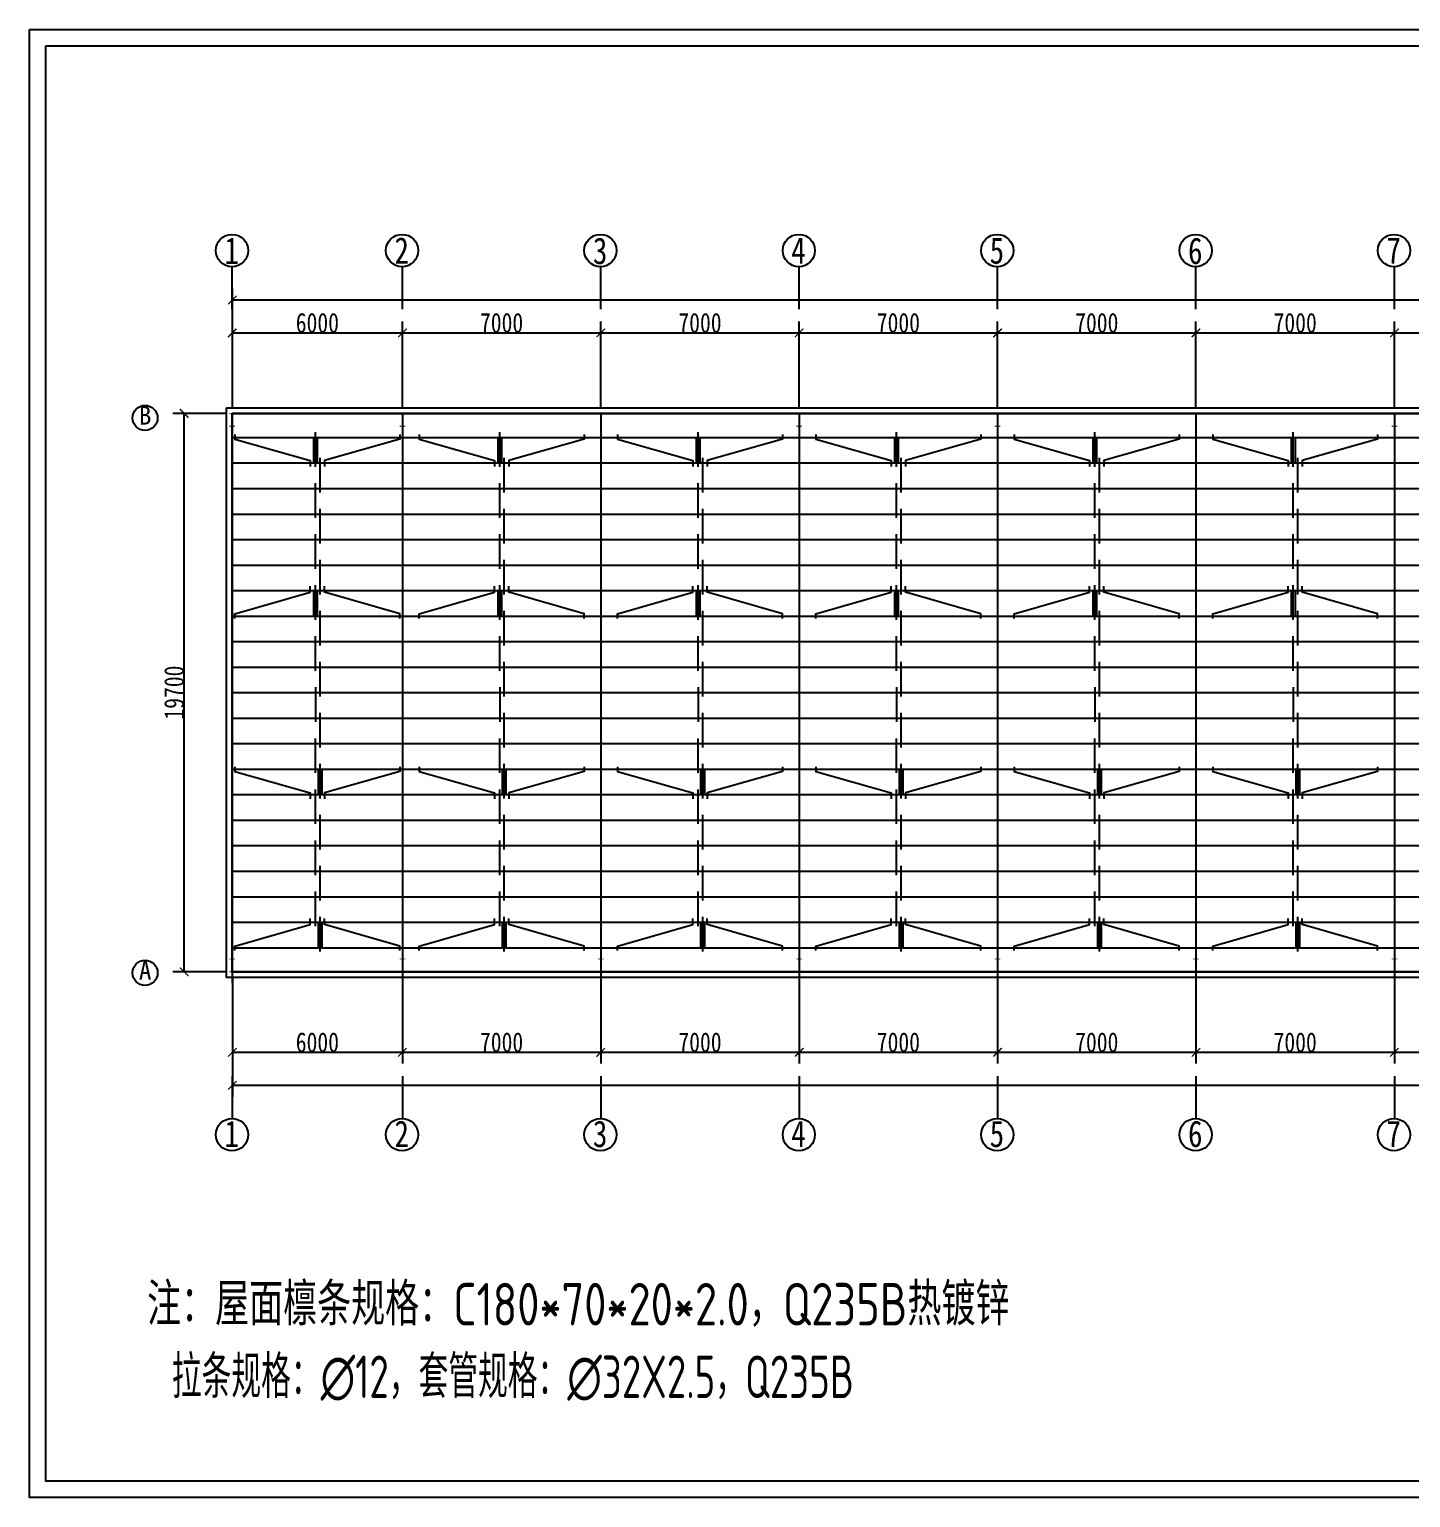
# Model space of a CAD drawing. Header units: millimetres. Extents: x 92079 to 624077, y -488988 to -181668.
# Drawn here: x 149304 to 198040, y -373326 to -321530 of the extents above; entities that cross this region are included whole.
import ezdxf
from ezdxf.enums import TextEntityAlignment as Align

# ---------------------------------------------------------------- set-up
doc = ezdxf.new("R2010")
doc.units = ezdxf.units.MM
doc.header["$PDMODE"] = 1
doc.layers.add('PUB_TEXT', color=7, linetype='Continuous')
doc.layers.add('粗线', color=7, linetype='Continuous')
doc.styles.add('H1', font='')
doc.styles.add('STYLE1', font='', dxfattribs={"width": 0.8})
doc.styles.add('TSSD_Dimension', font='Tssdeng.shx', dxfattribs={"width": 0.7, "bigfont": 'hztxt.shx'})
doc.styles.add('仿宋', font='', dxfattribs={"width": 0.8})
doc.styles.get('H1').set_extended_font_data('SimSun')
doc.styles.get('STYLE1').set_extended_font_data('SimSun')
doc.styles.get('仿宋').set_extended_font_data('FangSong_GB2312')
doc.dimstyles.new('副本 ISO-25', dxfattribs={"dimtxt": 250, "dimasz": 400, "dimexe": 400, "dimexo": 200, "dimgap": 0.3, "dimtad": 1, "dimtoh": 1, "dimdec": 0, "dimtxsty": '仿宋', "dimblk": 'ARCHTICK', "dimcen": 25, "dimaunit": 1, "dimadec": 3, "dimazin": 0, "dimtfac": 1, "dimtdec": 0, "dimtmove": 0, "dimatfit": 3, "dimldrblk": 'ARCHTICK', "dimfxl": 1, "dimarcsym": 0})

# ---------------------------------------------------------------- blocks, each defined once
blk = doc.blocks.new('_ArchTick')
at = {"color": 0, "linetype": 'ByBlock', "const_width": 0.15}
blk.add_lwpolyline([(-0.5, -0.5), (0.5, 0.5)], dxfattribs=at)
blk = doc.blocks.new('*D98')
at = {"layer": 'Defpoints', "color": 0}
for p in [(156466, -354776), (162466, -354776), (162466, -357616)]:
    blk.add_point(p, dxfattribs=at)
at = {"layer": '粗线', "color": 0, "lineweight": -2}
for p, q in [((156466, -354976), (156466, -358016)), ((162466, -354976), (162466, -358016)), ((156466, -357616), (162466, -357616))]:
    blk.add_line(p, q, dxfattribs=at)
at = {"layer": '粗线', "color": 0, "lineweight": -2, "xscale": 300, "yscale": 300, "zscale": 300, "rotation": 180}
blk.add_blockref('_ArchTick', (156466, -357616), dxfattribs=at)
at = {"layer": '粗线', "color": 0, "lineweight": -2, "xscale": 300, "yscale": 300, "zscale": 300}
blk.add_blockref('_ArchTick', (162466, -357616), dxfattribs=at)
at = {"layer": '粗线', "color": 0, "insert": (159466, -357266), "char_height": 700, "attachment_point": 5, "style": '仿宋'}
blk.add_mtext('6000', dxfattribs=at)
blk = doc.blocks.new('*D99')
at = {"layer": 'Defpoints', "color": 0}
for p in [(162466, -354776), (169466, -354776), (169466, -357616)]:
    blk.add_point(p, dxfattribs=at)
at = {"layer": '粗线', "color": 0, "lineweight": -2}
for p, q in [((162466, -354976), (162466, -358016)), ((169466, -354976), (169466, -358016)), ((162466, -357616), (169466, -357616))]:
    blk.add_line(p, q, dxfattribs=at)
at = {"layer": '粗线', "color": 0, "lineweight": -2, "xscale": 300, "yscale": 300, "zscale": 300, "rotation": 180}
blk.add_blockref('_ArchTick', (162466, -357616), dxfattribs=at)
at = {"layer": '粗线', "color": 0, "lineweight": -2, "xscale": 300, "yscale": 300, "zscale": 300}
blk.add_blockref('_ArchTick', (169466, -357616), dxfattribs=at)
at = {"layer": '粗线', "color": 0, "insert": (165966, -357266), "char_height": 700, "attachment_point": 5, "style": '仿宋'}
blk.add_mtext('7000', dxfattribs=at)
blk = doc.blocks.new('*D100')
at = {"layer": 'Defpoints', "color": 0}
for p in [(169466, -354776), (176466, -354776), (176466, -357616)]:
    blk.add_point(p, dxfattribs=at)
at = {"layer": '粗线', "color": 0, "lineweight": -2}
for p, q in [((169466, -354976), (169466, -358016)), ((176466, -354976), (176466, -358016)), ((169466, -357616), (176466, -357616))]:
    blk.add_line(p, q, dxfattribs=at)
at = {"layer": '粗线', "color": 0, "lineweight": -2, "xscale": 300, "yscale": 300, "zscale": 300, "rotation": 180}
blk.add_blockref('_ArchTick', (169466, -357616), dxfattribs=at)
at = {"layer": '粗线', "color": 0, "lineweight": -2, "xscale": 300, "yscale": 300, "zscale": 300}
blk.add_blockref('_ArchTick', (176466, -357616), dxfattribs=at)
at = {"layer": '粗线', "color": 0, "insert": (172966, -357266), "char_height": 700, "attachment_point": 5, "style": '仿宋'}
blk.add_mtext('7000', dxfattribs=at)
blk = doc.blocks.new('*D101')
at = {"layer": 'Defpoints', "color": 0}
for p in [(176466, -354776), (183466, -354776), (183466, -357616)]:
    blk.add_point(p, dxfattribs=at)
at = {"layer": '粗线', "color": 0, "lineweight": -2}
for p, q in [((176466, -354976), (176466, -358016)), ((183466, -354976), (183466, -358016)), ((176466, -357616), (183466, -357616))]:
    blk.add_line(p, q, dxfattribs=at)
at = {"layer": '粗线', "color": 0, "lineweight": -2, "xscale": 300, "yscale": 300, "zscale": 300, "rotation": 180}
blk.add_blockref('_ArchTick', (176466, -357616), dxfattribs=at)
at = {"layer": '粗线', "color": 0, "lineweight": -2, "xscale": 300, "yscale": 300, "zscale": 300}
blk.add_blockref('_ArchTick', (183466, -357616), dxfattribs=at)
at = {"layer": '粗线', "color": 0, "insert": (179966, -357266), "char_height": 700, "attachment_point": 5, "style": '仿宋'}
blk.add_mtext('7000', dxfattribs=at)
blk = doc.blocks.new('*D102')
at = {"layer": 'Defpoints', "color": 0}
for p in [(183466, -354776), (190466, -354776), (190466, -357616)]:
    blk.add_point(p, dxfattribs=at)
at = {"layer": '粗线', "color": 0, "lineweight": -2}
for p, q in [((183466, -354976), (183466, -358016)), ((190466, -354976), (190466, -358016)), ((183466, -357616), (190466, -357616))]:
    blk.add_line(p, q, dxfattribs=at)
at = {"layer": '粗线', "color": 0, "lineweight": -2, "xscale": 300, "yscale": 300, "zscale": 300, "rotation": 180}
blk.add_blockref('_ArchTick', (183466, -357616), dxfattribs=at)
at = {"layer": '粗线', "color": 0, "lineweight": -2, "xscale": 300, "yscale": 300, "zscale": 300}
blk.add_blockref('_ArchTick', (190466, -357616), dxfattribs=at)
at = {"layer": '粗线', "color": 0, "insert": (186966, -357266), "char_height": 700, "attachment_point": 5, "style": '仿宋'}
blk.add_mtext('7000', dxfattribs=at)
blk = doc.blocks.new('*D103')
at = {"layer": 'Defpoints', "color": 0}
for p in [(190466, -354776), (197466, -354776), (197466, -357616)]:
    blk.add_point(p, dxfattribs=at)
at = {"layer": '粗线', "color": 0, "lineweight": -2}
for p, q in [((190466, -354976), (190466, -358016)), ((197466, -354976), (197466, -358016)), ((190466, -357616), (197466, -357616))]:
    blk.add_line(p, q, dxfattribs=at)
at = {"layer": '粗线', "color": 0, "lineweight": -2, "xscale": 300, "yscale": 300, "zscale": 300, "rotation": 180}
blk.add_blockref('_ArchTick', (190466, -357616), dxfattribs=at)
at = {"layer": '粗线', "color": 0, "lineweight": -2, "xscale": 300, "yscale": 300, "zscale": 300}
blk.add_blockref('_ArchTick', (197466, -357616), dxfattribs=at)
at = {"layer": '粗线', "color": 0, "insert": (193966, -357266), "char_height": 700, "attachment_point": 5, "style": '仿宋'}
blk.add_mtext('7000', dxfattribs=at)
blk = doc.blocks.new('*D104')
at = {"layer": 'Defpoints', "color": 0}
for p in [(197466, -354776), (204466, -354776), (204466, -357616)]:
    blk.add_point(p, dxfattribs=at)
at = {"layer": '粗线', "color": 0, "lineweight": -2}
for p, q in [((197466, -354976), (197466, -358016)), ((204466, -354976), (204466, -358016)), ((197466, -357616), (204466, -357616))]:
    blk.add_line(p, q, dxfattribs=at)
at = {"layer": '粗线', "color": 0, "lineweight": -2, "xscale": 300, "yscale": 300, "zscale": 300, "rotation": 180}
blk.add_blockref('_ArchTick', (197466, -357616), dxfattribs=at)
at = {"layer": '粗线', "color": 0, "lineweight": -2, "xscale": 300, "yscale": 300, "zscale": 300}
blk.add_blockref('_ArchTick', (204466, -357616), dxfattribs=at)
at = {"layer": '粗线', "color": 0, "insert": (200966, -357266), "char_height": 700, "attachment_point": 5, "style": '仿宋'}
blk.add_mtext('7000', dxfattribs=at)
blk = doc.blocks.new('*D118')
at = {"layer": 'Defpoints', "color": 0}
for p in [(156466, -354776), (292966, -354776), (292966, -358778)]:
    blk.add_point(p, dxfattribs=at)
at = {"layer": '粗线', "color": 0, "lineweight": -2}
for p, q in [((156466, -354976), (156466, -359178)), ((292966, -354976), (292966, -359178)), ((156466, -358778), (292966, -358778))]:
    blk.add_line(p, q, dxfattribs=at)
at = {"layer": '粗线', "color": 0, "lineweight": -2, "xscale": 300, "yscale": 300, "zscale": 300, "rotation": 180}
blk.add_blockref('_ArchTick', (156466, -358778), dxfattribs=at)
at = {"layer": '粗线', "color": 0, "lineweight": -2, "xscale": 300, "yscale": 300, "zscale": 300}
blk.add_blockref('_ArchTick', (292966, -358778), dxfattribs=at)
at = {"layer": '粗线', "color": 0, "insert": (224716, -358427), "char_height": 700, "attachment_point": 5, "style": '仿宋'}
blk.add_mtext('136500', dxfattribs=at)
blk = doc.blocks.new('*D119')
at = {"layer": 'Defpoints', "color": 0}
for p in [(162466, -332236), (156466, -335076), (162466, -335076)]:
    blk.add_point(p, dxfattribs=at)
at = {"layer": '粗线', "color": 0, "lineweight": -2}
for p, q in [((156466, -334876), (156466, -331836)), ((162466, -334876), (162466, -331836)), ((156466, -332236), (162466, -332236))]:
    blk.add_line(p, q, dxfattribs=at)
at = {"layer": '粗线', "color": 0, "lineweight": -2, "xscale": 300, "yscale": 300, "zscale": 300, "rotation": 180}
blk.add_blockref('_ArchTick', (156466, -332236), dxfattribs=at)
at = {"layer": '粗线', "color": 0, "lineweight": -2, "xscale": 300, "yscale": 300, "zscale": 300}
blk.add_blockref('_ArchTick', (162466, -332236), dxfattribs=at)
at = {"layer": '粗线', "color": 0, "insert": (159466, -331886), "char_height": 700, "attachment_point": 5, "style": '仿宋'}
blk.add_mtext('6000', dxfattribs=at)
blk = doc.blocks.new('*D120')
at = {"layer": 'Defpoints', "color": 0}
for p in [(169466, -332236), (162466, -335076), (169466, -335076)]:
    blk.add_point(p, dxfattribs=at)
at = {"layer": '粗线', "color": 0, "lineweight": -2}
for p, q in [((162466, -334876), (162466, -331836)), ((169466, -334876), (169466, -331836)), ((162466, -332236), (169466, -332236))]:
    blk.add_line(p, q, dxfattribs=at)
at = {"layer": '粗线', "color": 0, "lineweight": -2, "xscale": 300, "yscale": 300, "zscale": 300, "rotation": 180}
blk.add_blockref('_ArchTick', (162466, -332236), dxfattribs=at)
at = {"layer": '粗线', "color": 0, "lineweight": -2, "xscale": 300, "yscale": 300, "zscale": 300}
blk.add_blockref('_ArchTick', (169466, -332236), dxfattribs=at)
at = {"layer": '粗线', "color": 0, "insert": (165966, -331886), "char_height": 700, "attachment_point": 5, "style": '仿宋'}
blk.add_mtext('7000', dxfattribs=at)
blk = doc.blocks.new('*D121')
at = {"layer": 'Defpoints', "color": 0}
for p in [(176466, -332236), (169466, -335076), (176466, -335076)]:
    blk.add_point(p, dxfattribs=at)
at = {"layer": '粗线', "color": 0, "lineweight": -2}
for p, q in [((169466, -334876), (169466, -331836)), ((176466, -334876), (176466, -331836)), ((169466, -332236), (176466, -332236))]:
    blk.add_line(p, q, dxfattribs=at)
at = {"layer": '粗线', "color": 0, "lineweight": -2, "xscale": 300, "yscale": 300, "zscale": 300, "rotation": 180}
blk.add_blockref('_ArchTick', (169466, -332236), dxfattribs=at)
at = {"layer": '粗线', "color": 0, "lineweight": -2, "xscale": 300, "yscale": 300, "zscale": 300}
blk.add_blockref('_ArchTick', (176466, -332236), dxfattribs=at)
at = {"layer": '粗线', "color": 0, "insert": (172966, -331886), "char_height": 700, "attachment_point": 5, "style": '仿宋'}
blk.add_mtext('7000', dxfattribs=at)
blk = doc.blocks.new('*D122')
at = {"layer": 'Defpoints', "color": 0}
for p in [(183466, -332236), (176466, -335076), (183466, -335076)]:
    blk.add_point(p, dxfattribs=at)
at = {"layer": '粗线', "color": 0, "lineweight": -2}
for p, q in [((176466, -334876), (176466, -331836)), ((183466, -334876), (183466, -331836)), ((176466, -332236), (183466, -332236))]:
    blk.add_line(p, q, dxfattribs=at)
at = {"layer": '粗线', "color": 0, "lineweight": -2, "xscale": 300, "yscale": 300, "zscale": 300, "rotation": 180}
blk.add_blockref('_ArchTick', (176466, -332236), dxfattribs=at)
at = {"layer": '粗线', "color": 0, "lineweight": -2, "xscale": 300, "yscale": 300, "zscale": 300}
blk.add_blockref('_ArchTick', (183466, -332236), dxfattribs=at)
at = {"layer": '粗线', "color": 0, "insert": (179966, -331886), "char_height": 700, "attachment_point": 5, "style": '仿宋'}
blk.add_mtext('7000', dxfattribs=at)
blk = doc.blocks.new('*D123')
at = {"layer": 'Defpoints', "color": 0}
for p in [(190466, -332236), (183466, -335076), (190466, -335076)]:
    blk.add_point(p, dxfattribs=at)
at = {"layer": '粗线', "color": 0, "lineweight": -2}
for p, q in [((183466, -334876), (183466, -331836)), ((190466, -334876), (190466, -331836)), ((183466, -332236), (190466, -332236))]:
    blk.add_line(p, q, dxfattribs=at)
at = {"layer": '粗线', "color": 0, "lineweight": -2, "xscale": 300, "yscale": 300, "zscale": 300, "rotation": 180}
blk.add_blockref('_ArchTick', (183466, -332236), dxfattribs=at)
at = {"layer": '粗线', "color": 0, "lineweight": -2, "xscale": 300, "yscale": 300, "zscale": 300}
blk.add_blockref('_ArchTick', (190466, -332236), dxfattribs=at)
at = {"layer": '粗线', "color": 0, "insert": (186966, -331886), "char_height": 700, "attachment_point": 5, "style": '仿宋'}
blk.add_mtext('7000', dxfattribs=at)
blk = doc.blocks.new('*D124')
at = {"layer": 'Defpoints', "color": 0}
for p in [(197466, -332236), (190466, -335076), (197466, -335076)]:
    blk.add_point(p, dxfattribs=at)
at = {"layer": '粗线', "color": 0, "lineweight": -2}
for p, q in [((190466, -334876), (190466, -331836)), ((197466, -334876), (197466, -331836)), ((190466, -332236), (197466, -332236))]:
    blk.add_line(p, q, dxfattribs=at)
at = {"layer": '粗线', "color": 0, "lineweight": -2, "xscale": 300, "yscale": 300, "zscale": 300, "rotation": 180}
blk.add_blockref('_ArchTick', (190466, -332236), dxfattribs=at)
at = {"layer": '粗线', "color": 0, "lineweight": -2, "xscale": 300, "yscale": 300, "zscale": 300}
blk.add_blockref('_ArchTick', (197466, -332236), dxfattribs=at)
at = {"layer": '粗线', "color": 0, "insert": (193966, -331886), "char_height": 700, "attachment_point": 5, "style": '仿宋'}
blk.add_mtext('7000', dxfattribs=at)
blk = doc.blocks.new('*D125')
at = {"layer": 'Defpoints', "color": 0}
for p in [(204466, -332236), (197466, -335076), (204466, -335076)]:
    blk.add_point(p, dxfattribs=at)
at = {"layer": '粗线', "color": 0, "lineweight": -2}
for p, q in [((197466, -334876), (197466, -331836)), ((204466, -334876), (204466, -331836)), ((197466, -332236), (204466, -332236))]:
    blk.add_line(p, q, dxfattribs=at)
at = {"layer": '粗线', "color": 0, "lineweight": -2, "xscale": 300, "yscale": 300, "zscale": 300, "rotation": 180}
blk.add_blockref('_ArchTick', (197466, -332236), dxfattribs=at)
at = {"layer": '粗线', "color": 0, "lineweight": -2, "xscale": 300, "yscale": 300, "zscale": 300}
blk.add_blockref('_ArchTick', (204466, -332236), dxfattribs=at)
at = {"layer": '粗线', "color": 0, "insert": (200966, -331886), "char_height": 700, "attachment_point": 5, "style": '仿宋'}
blk.add_mtext('7000', dxfattribs=at)
blk = doc.blocks.new('*D139')
at = {"layer": 'Defpoints', "color": 0}
for p in [(292966, -331075), (156466, -335076), (292966, -335076)]:
    blk.add_point(p, dxfattribs=at)
at = {"layer": '粗线', "color": 0, "lineweight": -2}
for p, q in [((156466, -334876), (156466, -330675)), ((292966, -334876), (292966, -330675)), ((156466, -331075), (292966, -331075))]:
    blk.add_line(p, q, dxfattribs=at)
at = {"layer": '粗线', "color": 0, "lineweight": -2, "xscale": 300, "yscale": 300, "zscale": 300, "rotation": 180}
blk.add_blockref('_ArchTick', (156466, -331075), dxfattribs=at)
at = {"layer": '粗线', "color": 0, "lineweight": -2, "xscale": 300, "yscale": 300, "zscale": 300}
blk.add_blockref('_ArchTick', (292966, -331075), dxfattribs=at)
at = {"layer": '粗线', "color": 0, "insert": (224716, -330724), "char_height": 700, "attachment_point": 5, "style": '仿宋'}
blk.add_mtext('136500', dxfattribs=at)
blk = doc.blocks.new('*D140')
at = {"layer": 'Defpoints', "color": 0}
for p in [(154765, -335076), (156466, -335076), (156466, -354776)]:
    blk.add_point(p, dxfattribs=at)
at = {"layer": '粗线', "color": 0, "lineweight": -2}
for p, q in [((156266, -335076), (154365, -335076)), ((154765, -354776), (154765, -335076)), ((156266, -354776), (154365, -354776))]:
    blk.add_line(p, q, dxfattribs=at)
at = {"layer": '粗线', "color": 0, "lineweight": -2, "xscale": 300, "yscale": 300, "zscale": 300}
for p, rotation in [((154765, -335076), 90), ((154765, -354776), 270)]:
    blk.add_blockref('_ArchTick', p, dxfattribs=dict(at, rotation=rotation))
at = {"layer": '粗线', "color": 0, "insert": (154415, -344926), "char_height": 700, "attachment_point": 5, "rotation": 90, "style": '仿宋'}
blk.add_mtext('19700', dxfattribs=at)

msp = doc.modelspace()

# ---------------------------------------------------------------- linework, layer by layer
at = {"layer": '粗线', "color": 7}
for p, q in [((156465.553, -331399.388), (156465.553, -329901.138)), ((162465.553, -331399.388), (162465.553, -329901.138)), ((169465.553, -331399.388), (169465.553, -329901.138)), ((176465.553, -331399.388), (176465.553, -329901.138)), ((183465.553, -331399.388), (183465.553, -329901.138)), ((190465.553, -331399.388), (190465.553, -329901.138)), ((197465.553, -331399.388), (197465.553, -329901.138)), ((156465.553, -335076.119), (156465.553, -355176.119)), ((292965.553, -335076.119), (156465.553, -335076.119)), ((156465.553, -335076.119), (292965.553, -335076.119)), ((159400.301, -336961.919), (159400.301, -335740.38)), ((165900.301, -336961.919), (165900.301, -335740.38)), ((172900.301, -336961.919), (172900.301, -335740.38)), ((179900.301, -336961.919), (179900.301, -335740.38)), ((186900.301, -336961.919), (186900.301, -335740.38)), ((193900.301, -336961.919), (193900.301, -335740.38)), ((159561, -337861.919), (159561, -336640.38)), ((166061, -337861.919), (166061, -336640.38)), ((173061, -337861.919), (173061, -336640.38)), ((180061, -337861.919), (180061, -336640.38)), ((187061, -337861.919), (187061, -336640.38)), ((194061, -337861.919), (194061, -336640.38)), ((159400.301, -338761.919), (159400.301, -337540.38)), ((165900.301, -338761.919), (165900.301, -337540.38)), ((172900.301, -338761.919), (172900.301, -337540.38)), ((179900.301, -338761.919), (179900.301, -337540.38)), ((186900.301, -338761.919), (186900.301, -337540.38)), ((193900.301, -338761.919), (193900.301, -337540.38)), ((159561, -339661.919), (159561, -338440.38)), ((166061, -339661.919), (166061, -338440.38)), ((173061, -339661.919), (173061, -338440.38)), ((180061, -339661.919), (180061, -338440.38)), ((187061, -339661.919), (187061, -338440.38)), ((194061, -339661.919), (194061, -338440.38)), ((159400.301, -340561.919), (159400.301, -339340.38)), ((165900.301, -340561.919), (165900.301, -339340.38)), ((172900.301, -340561.919), (172900.301, -339340.38)), ((179900.301, -340561.919), (179900.301, -339340.38)), ((186900.301, -340561.919), (186900.301, -339340.38)), ((193900.301, -340561.919), (193900.301, -339340.38)), ((159561, -341461.919), (159561, -340240.38)), ((166061, -341461.919), (166061, -340240.38)), ((173061, -341461.919), (173061, -340240.38)), ((180061, -341461.919), (180061, -340240.38)), ((187061, -341461.919), (187061, -340240.38)), ((194061, -341461.919), (194061, -340240.38)), ((159400.301, -342361.919), (159400.301, -341140.38)), ((165900.301, -342361.919), (165900.301, -341140.38)), ((172900.301, -342361.919), (172900.301, -341140.38)), ((179900.301, -342361.919), (179900.301, -341140.38)), ((186900.301, -342361.919), (186900.301, -341140.38)), ((193900.301, -342361.919), (193900.301, -341140.38)), ((159561, -343261.919), (159561, -342040.38)), ((166061, -343261.919), (166061, -342040.38)), ((173061, -343261.919), (173061, -342040.38)), ((180061, -343261.919), (180061, -342040.38)), ((187061, -343261.919), (187061, -342040.38)), ((194061, -343261.919), (194061, -342040.38)), ((159400.301, -344161.919), (159400.301, -342940.38)), ((165900.301, -344161.919), (165900.301, -342940.38)), ((172900.301, -344161.919), (172900.301, -342940.38)), ((179900.301, -344161.919), (179900.301, -342940.38)), ((186900.301, -344161.919), (186900.301, -342940.38)), ((193900.301, -344161.919), (193900.301, -342940.38)), ((159561, -345061.919), (159561, -343840.38)), ((166061, -345061.919), (166061, -343840.38)), ((173061, -345061.919), (173061, -343840.38)), ((180061, -345061.919), (180061, -343840.38)), ((187061, -345061.919), (187061, -343840.38)), ((194061, -345061.919), (194061, -343840.38)), ((159400.301, -344740.38), (159400.301, -345961.919)), ((165900.301, -344740.38), (165900.301, -345961.919)), ((172900.301, -344740.38), (172900.301, -345961.919)), ((179900.301, -344740.38), (179900.301, -345961.919)), ((186900.301, -344740.38), (186900.301, -345961.919)), ((193900.301, -344740.38), (193900.301, -345961.919)), ((159561, -346861.919), (159561, -345640.38)), ((166061, -346861.919), (166061, -345640.38)), ((173061, -346861.919), (173061, -345640.38)), ((180061, -346861.919), (180061, -345640.38)), ((187061, -346861.919), (187061, -345640.38)), ((194061, -346861.919), (194061, -345640.38)), ((159400.301, -347761.919), (159400.301, -346540.38)), ((165900.301, -347761.919), (165900.301, -346540.38)), ((172900.301, -347761.919), (172900.301, -346540.38)), ((179900.301, -347761.919), (179900.301, -346540.38)), ((186900.301, -347761.919), (186900.301, -346540.38)), ((193900.301, -347761.919), (193900.301, -346540.38)), ((159561, -348661.919), (159561, -347440.38)), ((166061, -348661.919), (166061, -347440.38)), ((173061, -348661.919), (173061, -347440.38)), ((180061, -348661.919), (180061, -347440.38)), ((187061, -348661.919), (187061, -347440.38)), ((194061, -348661.919), (194061, -347440.38)), ((159400.301, -349561.919), (159400.301, -348340.38)), ((165900.301, -349561.919), (165900.301, -348340.38)), ((172900.301, -349561.919), (172900.301, -348340.38)), ((179900.301, -349561.919), (179900.301, -348340.38)), ((186900.301, -349561.919), (186900.301, -348340.38)), ((193900.301, -349561.919), (193900.301, -348340.38)), ((159561, -350461.919), (159561, -349240.38)), ((166061, -350461.919), (166061, -349240.38)), ((173061, -350461.919), (173061, -349240.38)), ((180061, -350461.919), (180061, -349240.38)), ((187061, -350461.919), (187061, -349240.38)), ((194061, -350461.919), (194061, -349240.38)), ((159400.301, -351361.919), (159400.301, -350140.38)), ((165900.301, -351361.919), (165900.301, -350140.38)), ((172900.301, -351361.919), (172900.301, -350140.38)), ((179900.301, -351361.919), (179900.301, -350140.38)), ((186900.301, -351361.919), (186900.301, -350140.38)), ((193900.301, -351361.919), (193900.301, -350140.38)), ((159561, -352261.919), (159561, -351040.38)), ((166061, -352261.919), (166061, -351040.38)), ((173061, -352261.919), (173061, -351040.38)), ((180061, -352261.919), (180061, -351040.38)), ((187061, -352261.919), (187061, -351040.38)), ((194061, -352261.919), (194061, -351040.38)), ((159400.301, -353161.919), (159400.301, -351940.38)), ((165900.301, -353161.919), (165900.301, -351940.38)), ((172900.301, -353161.919), (172900.301, -351940.38)), ((179900.301, -353161.919), (179900.301, -351940.38)), ((186900.301, -353161.919), (186900.301, -351940.38)), ((193900.301, -353161.919), (193900.301, -351940.38)), ((159561, -354061.919), (159561, -352840.38)), ((166061, -354061.919), (166061, -352840.38)), ((173061, -354061.919), (173061, -352840.38)), ((180061, -354061.919), (180061, -352840.38)), ((187061, -354061.919), (187061, -352840.38)), ((194061, -354061.919), (194061, -352840.38)), ((156465.553, -354776.119), (292965.553, -354776.119)), ((292965.553, -354776.119), (156465.553, -354776.119)), ((156465.553, -358452.85), (156465.553, -359951.101)), ((162465.553, -358452.85), (162465.553, -359951.101)), ((169465.553, -358452.85), (169465.553, -359951.101)), ((176465.553, -358452.85), (176465.553, -359951.101)), ((183465.553, -358452.85), (183465.553, -359951.101)), ((190465.553, -358452.85), (190465.553, -359951.101)), ((197465.553, -358452.85), (197465.553, -359951.101))]:
    msp.add_line(p, q, dxfattribs=at)
at = {"layer": '粗线', "color": 1}
for p, q in [((156465.553, -354776.119), (156465.553, -335076.119)), ((162465.553, -335076.119), (162465.553, -354976.119)), ((169465.553, -335076.119), (169465.553, -355176.119)), ((176465.553, -335076.119), (176465.553, -355176.119)), ((183465.553, -335076.119), (183465.553, -355176.119)), ((190465.553, -335076.119), (190465.553, -355176.119)), ((197465.553, -335076.119), (197465.553, -355176.119))]:
    msp.add_line(p, q, dxfattribs=at)
at = {"layer": '粗线', "color": 3}
for p, q in [((156465.553, -335926.119), (292965.553, -335926.119)), ((156465.553, -336826.119), (292965.553, -336826.119)), ((156465.553, -337726.119), (292965.553, -337726.119)), ((156465.553, -338626.119), (292965.553, -338626.119)), ((156465.553, -339526.119), (292965.553, -339526.119)), ((156465.553, -340426.119), (292965.553, -340426.119)), ((156465.553, -341326.119), (292965.553, -341326.119)), ((156465.553, -342226.119), (292965.553, -342226.119)), ((156465.553, -343126.119), (292965.553, -343126.119)), ((156465.553, -344026.119), (292965.553, -344026.119)), ((156465.553, -344926.119), (292965.553, -344926.119)), ((156465.553, -345826.119), (292965.553, -345826.119)), ((156465.553, -346726.119), (292965.553, -346726.119)), ((156465.553, -347626.119), (292965.553, -347626.119)), ((156465.553, -348526.119), (292965.553, -348526.119)), ((156465.553, -349426.119), (292965.553, -349426.119)), ((156465.553, -350326.119), (292965.553, -350326.119)), ((156465.553, -351226.119), (292965.553, -351226.119)), ((156465.553, -352126.119), (292965.553, -352126.119)), ((156465.553, -353026.119), (292965.553, -353026.119)), ((156465.553, -353926.119), (292965.553, -353926.119))]:
    msp.add_line(p, q, dxfattribs=at)
at = {"layer": '粗线', "color": 7}
for points in [[(149304.231, -321529.543), (305730.247, -321529.543), (305730.247, -373326.027), (149304.231, -373326.027)], [(149884.596, -322109.908), (305149.882, -322109.908), (305149.882, -372745.662), (149884.596, -372745.662)], [(156265.553, -334876.119), (293165.553, -334876.119), (293165.553, -354976.119), (156265.553, -354976.119)], [(159460.062, -336826.119), (159340.539, -336826.119), (159340.539, -335926.119), (159460.062, -335926.119)], [(165960.062, -336826.119), (165840.539, -336826.119), (165840.539, -335926.119), (165960.062, -335926.119)], [(172960.062, -336826.119), (172840.539, -336826.119), (172840.539, -335926.119), (172960.062, -335926.119)], [(179960.062, -336826.119), (179840.539, -336826.119), (179840.539, -335926.119), (179960.062, -335926.119)], [(186960.062, -336826.119), (186840.539, -336826.119), (186840.539, -335926.119), (186960.062, -335926.119)], [(193960.062, -336826.119), (193840.539, -336826.119), (193840.539, -335926.119), (193960.062, -335926.119)], [(159460.062, -342226.119), (159340.539, -342226.119), (159340.539, -341326.119), (159460.062, -341326.119)], [(165960.062, -342226.119), (165840.539, -342226.119), (165840.539, -341326.119), (165960.062, -341326.119)], [(172960.062, -342226.119), (172840.539, -342226.119), (172840.539, -341326.119), (172960.062, -341326.119)], [(179960.062, -342226.119), (179840.539, -342226.119), (179840.539, -341326.119), (179960.062, -341326.119)], [(186960.062, -342226.119), (186840.539, -342226.119), (186840.539, -341326.119), (186960.062, -341326.119)], [(193960.062, -342226.119), (193840.539, -342226.119), (193840.539, -341326.119), (193960.062, -341326.119)], [(159620.762, -348526.119), (159501.239, -348526.119), (159501.239, -347626.119), (159620.762, -347626.119)], [(166120.762, -348526.119), (166001.239, -348526.119), (166001.239, -347626.119), (166120.762, -347626.119)], [(173120.762, -348526.119), (173001.239, -348526.119), (173001.239, -347626.119), (173120.762, -347626.119)], [(180120.762, -348526.119), (180001.239, -348526.119), (180001.239, -347626.119), (180120.762, -347626.119)], [(187120.762, -348526.119), (187001.239, -348526.119), (187001.239, -347626.119), (187120.762, -347626.119)], [(194120.762, -348526.119), (194001.239, -348526.119), (194001.239, -347626.119), (194120.762, -347626.119)], [(159620.762, -353926.119), (159501.239, -353926.119), (159501.239, -353026.119), (159620.762, -353026.119)], [(166120.762, -353926.119), (166001.239, -353926.119), (166001.239, -353026.119), (166120.762, -353026.119)], [(173120.762, -353926.119), (173001.239, -353926.119), (173001.239, -353026.119), (173120.762, -353026.119)], [(180120.762, -353926.119), (180001.239, -353926.119), (180001.239, -353026.119), (180120.762, -353026.119)], [(187120.762, -353926.119), (187001.239, -353926.119), (187001.239, -353026.119), (187120.762, -353026.119)], [(194120.762, -353926.119), (194001.239, -353926.119), (194001.239, -353026.119), (194120.762, -353026.119)]]:
    msp.add_lwpolyline(points, close=True, dxfattribs=at)
at = {"layer": '粗线', "color": 6, "const_width": 30}
for points in [[(156364.8, -335076.119), (156564.8, -335076.119), (156464.8, -335076.119), (156464.8, -335526.119), (156564.8, -335526.119), (156364.8, -335526.119)], [(162364.8, -335076.119), (162564.8, -335076.119), (162464.8, -335076.119), (162464.8, -335526.119), (162564.8, -335526.119), (162364.8, -335526.119)], [(176364.8, -335076.119), (176564.8, -335076.119), (176464.8, -335076.119), (176464.8, -335526.119), (176564.8, -335526.119), (176364.8, -335526.119)], [(183364.8, -335076.119), (183564.8, -335076.119), (183464.8, -335076.119), (183464.8, -335526.119), (183564.8, -335526.119), (183364.8, -335526.119)], [(197364.8, -335076.119), (197564.8, -335076.119), (197464.8, -335076.119), (197464.8, -335526.119), (197564.8, -335526.119), (197364.8, -335526.119)], [(156364.8, -354326.119), (156564.8, -354326.119), (156464.8, -354326.119), (156464.8, -354776.119), (156564.8, -354776.119), (156364.8, -354776.119)], [(162364.8, -354326.119), (162564.8, -354326.119), (162464.8, -354326.119), (162464.8, -354776.119), (162564.8, -354776.119), (162364.8, -354776.119)], [(169364.8, -354326.119), (169564.8, -354326.119), (169464.8, -354326.119), (169464.8, -354776.119), (169564.8, -354776.119), (169364.8, -354776.119)], [(176364.8, -354326.119), (176564.8, -354326.119), (176464.8, -354326.119), (176464.8, -354776.119), (176564.8, -354776.119), (176364.8, -354776.119)], [(183364.8, -354326.119), (183564.8, -354326.119), (183464.8, -354326.119), (183464.8, -354776.119), (183564.8, -354776.119), (183364.8, -354776.119)], [(190364.8, -354326.119), (190564.8, -354326.119), (190464.8, -354326.119), (190464.8, -354776.119), (190564.8, -354776.119), (190364.8, -354776.119)], [(197364.8, -354326.119), (197564.8, -354326.119), (197464.8, -354326.119), (197464.8, -354776.119), (197564.8, -354776.119), (197364.8, -354776.119)]]:
    msp.add_lwpolyline(points, dxfattribs=at)
at = {"layer": '粗线', "color": 7}
for points in [[(156555.804, -335821.953), (156555.804, -335983.615), (159214.093, -336742.144), (159214.093, -336952.754)], [(162375.301, -335821.953), (162375.301, -335983.615), (159717.013, -336742.144), (159717.013, -336952.754)], [(163055.804, -335821.953), (163055.804, -335983.615), (165714.093, -336742.144), (165714.093, -336952.754)], [(168875.301, -335821.953), (168875.301, -335983.615), (166217.013, -336742.144), (166217.013, -336952.754)], [(170055.804, -335821.953), (170055.804, -335983.615), (172714.093, -336742.144), (172714.093, -336952.754)], [(175875.301, -335821.953), (175875.301, -335983.615), (173217.013, -336742.144), (173217.013, -336952.754)], [(177055.804, -335821.953), (177055.804, -335983.615), (179714.093, -336742.144), (179714.093, -336952.754)], [(182875.301, -335821.953), (182875.301, -335983.615), (180217.013, -336742.144), (180217.013, -336952.754)], [(184055.804, -335821.953), (184055.804, -335983.615), (186714.093, -336742.144), (186714.093, -336952.754)], [(189875.301, -335821.953), (189875.301, -335983.615), (187217.013, -336742.144), (187217.013, -336952.754)], [(191055.804, -335821.953), (191055.804, -335983.615), (193714.093, -336742.144), (193714.093, -336952.754)], [(196875.301, -335821.953), (196875.301, -335983.615), (194217.013, -336742.144), (194217.013, -336952.754)], [(156555.804, -342306.95), (156555.804, -342145.288), (159214.093, -341386.759), (159214.093, -341176.149)], [(162375.301, -342306.95), (162375.301, -342145.288), (159717.013, -341386.759), (159717.013, -341176.149)], [(163055.804, -342306.95), (163055.804, -342145.288), (165714.093, -341386.759), (165714.093, -341176.149)], [(168875.301, -342306.95), (168875.301, -342145.288), (166217.013, -341386.759), (166217.013, -341176.149)], [(170055.804, -342306.95), (170055.804, -342145.288), (172714.093, -341386.759), (172714.093, -341176.149)], [(175875.301, -342306.95), (175875.301, -342145.288), (173217.013, -341386.759), (173217.013, -341176.149)], [(177055.804, -342306.95), (177055.804, -342145.288), (179714.093, -341386.759), (179714.093, -341176.149)], [(182875.301, -342306.95), (182875.301, -342145.288), (180217.013, -341386.759), (180217.013, -341176.149)], [(184055.804, -342306.95), (184055.804, -342145.288), (186714.093, -341386.759), (186714.093, -341176.149)], [(189875.301, -342306.95), (189875.301, -342145.288), (187217.013, -341386.759), (187217.013, -341176.149)], [(191055.804, -342306.95), (191055.804, -342145.288), (193714.093, -341386.759), (193714.093, -341176.149)], [(196875.301, -342306.95), (196875.301, -342145.288), (194217.013, -341386.759), (194217.013, -341176.149)], [(156555.804, -347545.288), (156555.804, -347706.95), (159214.093, -348465.48), (159214.093, -348676.09)], [(162375.301, -347545.288), (162375.301, -347706.95), (159717.013, -348465.48), (159717.013, -348676.09)], [(163055.804, -347545.288), (163055.804, -347706.95), (165714.093, -348465.48), (165714.093, -348676.09)], [(168875.301, -347545.288), (168875.301, -347706.95), (166217.013, -348465.48), (166217.013, -348676.09)], [(170055.804, -347545.288), (170055.804, -347706.95), (172714.093, -348465.48), (172714.093, -348676.09)], [(175875.301, -347545.288), (175875.301, -347706.95), (173217.013, -348465.48), (173217.013, -348676.09)], [(177055.804, -347545.288), (177055.804, -347706.95), (179714.093, -348465.48), (179714.093, -348676.09)], [(182875.301, -347545.288), (182875.301, -347706.95), (180217.013, -348465.48), (180217.013, -348676.09)], [(184055.804, -347545.288), (184055.804, -347706.95), (186714.093, -348465.48), (186714.093, -348676.09)], [(189875.301, -347545.288), (189875.301, -347706.95), (187217.013, -348465.48), (187217.013, -348676.09)], [(191055.804, -347545.288), (191055.804, -347706.95), (193714.093, -348465.48), (193714.093, -348676.09)], [(196875.301, -347545.288), (196875.301, -347706.95), (194217.013, -348465.48), (194217.013, -348676.09)], [(156555.804, -354030.286), (156555.804, -353868.624), (159214.093, -353110.094), (159214.093, -352899.484)], [(162375.301, -354030.286), (162375.301, -353868.624), (159717.013, -353110.094), (159717.013, -352899.484)], [(163055.804, -354030.286), (163055.804, -353868.624), (165714.093, -353110.094), (165714.093, -352899.484)], [(168875.301, -354030.286), (168875.301, -353868.624), (166217.013, -353110.094), (166217.013, -352899.484)], [(170055.804, -354030.286), (170055.804, -353868.624), (172714.093, -353110.094), (172714.093, -352899.484)], [(175875.301, -354030.286), (175875.301, -353868.624), (173217.013, -353110.094), (173217.013, -352899.484)], [(177055.804, -354030.286), (177055.804, -353868.624), (179714.093, -353110.094), (179714.093, -352899.484)], [(182875.301, -354030.286), (182875.301, -353868.624), (180217.013, -353110.094), (180217.013, -352899.484)], [(184055.804, -354030.286), (184055.804, -353868.624), (186714.093, -353110.094), (186714.093, -352899.484)], [(189875.301, -354030.286), (189875.301, -353868.624), (187217.013, -353110.094), (187217.013, -352899.484)], [(191055.804, -354030.286), (191055.804, -353868.624), (193714.093, -353110.094), (193714.093, -352899.484)], [(196875.301, -354030.286), (196875.301, -353868.624), (194217.013, -353110.094), (194217.013, -352899.484)]]:
    msp.add_lwpolyline(points, dxfattribs=at)
for centre, radius in [((156453.91, -329331.655), 569.602), ((162453.91, -329331.655), 569.602), ((169453.91, -329331.655), 569.602), ((176453.91, -329331.655), 569.602), ((183453.91, -329331.655), 569.602), ((190453.91, -329331.655), 569.602), ((197453.91, -329331.655), 569.602), ((153387.684, -335235.977), 442.29), ((153387.684, -354812.545), 442.29), ((156453.91, -360520.583), 569.602), ((162453.91, -360520.583), 569.602), ((169453.91, -360520.583), 569.602), ((176453.91, -360520.583), 569.602), ((183453.91, -360520.583), 569.602), ((190453.91, -360520.583), 569.602), ((197453.91, -360520.583), 569.602)]:
    msp.add_circle(centre, radius, dxfattribs=at)

# ---------------------------------------------------------------- texts
at = {"layer": 'PUB_TEXT', "style": 'H1'}
for s, p in [('B', (153170.476, -335474.318)), ('A', (153170.476, -355050.887))]:
    msp.add_text(s, height=648, dxfattribs=at).set_placement(p)
at = {"layer": 'PUB_TEXT', "style": 'TSSD_Dimension', "width": 0.8}
msp.add_text('注：屋面檩条规格：C180*70*20*2.0，Q235B热镀锌', height=1500, dxfattribs=at).set_placement((168672.369, -366444.484), align=Align.MIDDLE)
at = {"layer": 'PUB_TEXT', "insert": (154331.297, -368313.471), "char_height": 1500, "width": 30814.07462, "attachment_point": 1, "style": 'TSSD_Dimension'}
msp.add_mtext('拉条规格：∅12，套管规格：∅32X2.5，Q235B', dxfattribs=at)
at = {"layer": '粗线', "color": 7, "style": 'STYLE1', "width": 0.8}
for s, p in [('1', (156187.305, -329803.877)), ('2', (162187.305, -329798.646)), ('3', (169187.305, -329809.109)), ('4', (176187.305, -329798.646)), ('5', (183187.305, -329798.646)), ('6', (190187.305, -329809.109)), ('7', (197187.305, -329798.646)), ('1', (156187.305, -360958.615)), ('2', (162187.305, -360958.615)), ('3', (169187.305, -360958.615)), ('4', (176187.305, -360958.615)), ('5', (183187.305, -360958.615)), ('6', (190187.305, -360958.615)), ('7', (197187.305, -360958.615))]:
    msp.add_text(s, height=936.411, dxfattribs=at).set_placement(p)

# ---------------------------------------------------------------- dimensions: what is measured, and where the dimension line sits
at = {"layer": '粗线', "color": 7}
for p1, p2, distance, picture, middle in [((156465.553, -335076.119), (292965.553, -335076.119), 4001.51, '*D139', (224715.553, -330724.309)), ((156465.553, -354776.119), (156465.553, -335076.119), 1700.553, '*D140', (154414.7, -344926.119)), ((156465.553, -354776.119), (292965.553, -354776.119), -4001.51, '*D118', (224715.553, -358427.33))]:
    dim = msp.add_aligned_dim(p1=p1, p2=p2, distance=distance, dimstyle='副本 ISO-25', override={"dimtxt": 700, "dimasz": 300}, dxfattribs=at)
    dim.commit()
    dim.dimension.update_dxf_attribs({"geometry": picture, "text_midpoint": middle})
for base, p1, p2, picture, middle in [((162465.553, -332236.012), (156465.553, -335076.119), (162465.553, -335076.119), '*D119', (159465.553, -331885.712)), ((169465.553, -332236.012), (162465.553, -335076.119), (169465.553, -335076.119), '*D120', (165965.553, -331885.712)), ((176465.553, -332236.012), (169465.553, -335076.119), (176465.553, -335076.119), '*D121', (172965.553, -331885.712)), ((183465.553, -332236.012), (176465.553, -335076.119), (183465.553, -335076.119), '*D122', (179965.553, -331885.712)), ((190465.553, -332236.012), (183465.553, -335076.119), (190465.553, -335076.119), '*D123', (186965.553, -331885.712)), ((197465.553, -332236.012), (190465.553, -335076.119), (197465.553, -335076.119), '*D124', (193965.553, -331885.712)), ((204465.553, -332236.012), (197465.553, -335076.119), (204465.553, -335076.119), '*D125', (200965.553, -331885.712)), ((162465.553, -357616.226), (156465.553, -354776.119), (162465.553, -354776.119), '*D98', (159465.553, -357265.926)), ((169465.553, -357616.226), (162465.553, -354776.119), (169465.553, -354776.119), '*D99', (165965.553, -357265.926)), ((176465.553, -357616.226), (169465.553, -354776.119), (176465.553, -354776.119), '*D100', (172965.553, -357265.926)), ((183465.553, -357616.226), (176465.553, -354776.119), (183465.553, -354776.119), '*D101', (179965.553, -357265.926)), ((190465.553, -357616.226), (183465.553, -354776.119), (190465.553, -354776.119), '*D102', (186965.553, -357265.926)), ((197465.553, -357616.226), (190465.553, -354776.119), (197465.553, -354776.119), '*D103', (193965.553, -357265.926)), ((204465.553, -357616.226), (197465.553, -354776.119), (204465.553, -354776.119), '*D104', (200965.553, -357265.926))]:
    dim = msp.add_linear_dim(base=base, p1=p1, p2=p2, dimstyle='副本 ISO-25', override={"dimtxt": 700, "dimasz": 300}, dxfattribs=at)
    dim.commit()
    dim.dimension.update_dxf_attribs({"geometry": picture, "text_midpoint": middle})

doc.saveas('drawing.dxf')
